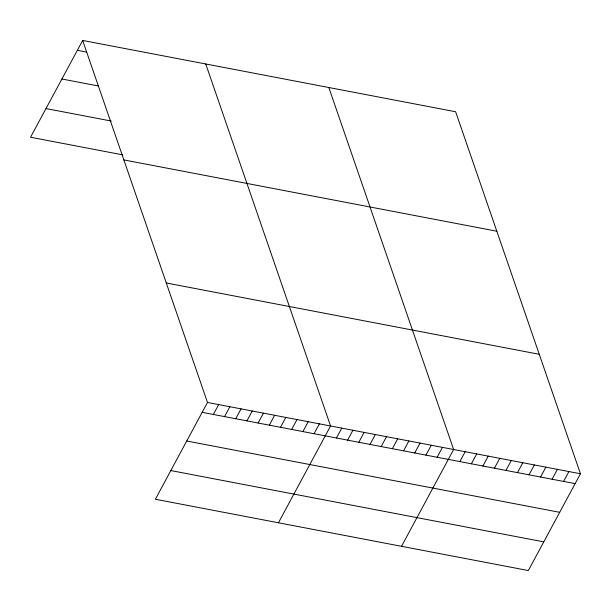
<?xml version="1.0" encoding="UTF-8"?>
<svg xmlns="http://www.w3.org/2000/svg" width="611" height="611" viewBox="0 0 611 611"><rect width="100%" height="100%" fill="white"/><g stroke="black" fill="none" stroke-linecap="round" stroke-linejoin="round"><path stroke-width="0.92" d="M82.668 40.448L207.488 402.45L155.37 499.248L528.332 570.552L580.45 473.762L455.63 111.752L82.668 40.448L30.55 137.238L122.857 154.889M213.361 414.464L218.677 404.589M224.55 416.603L229.866 406.727M235.739 418.741L241.055 408.866M246.928 420.88L252.244 411.004M258.117 423.018L263.433 413.143M269.306 425.164L274.622 415.281M280.495 427.303L285.811 417.428M291.684 429.441L296.999 419.566M302.873 431.58L308.188 421.705M314.062 433.718L319.377 423.843M278.448 522.779L330.566 425.982L205.747 63.979M336.44 437.995L341.755 428.12M347.628 440.134L352.944 430.259M358.817 442.272L364.133 432.397M370.006 444.418L375.322 434.536M381.195 446.557L386.511 436.682M392.384 448.695L397.7 438.82M403.573 450.834L408.889 440.959M414.762 452.972L420.078 443.097M425.951 455.111L431.267 445.236M437.14 457.249L442.456 447.374M401.526 546.31L453.645 449.513L328.825 87.51M459.854 461.595L465.17 451.72M471.379 463.795L476.702 453.92M482.911 466.002L488.227 456.127M494.436 468.209L499.752 458.334M505.961 470.409L511.285 460.534M517.494 472.616L522.81 462.741M529.019 474.816L534.335 464.94M540.552 477.023L545.867 467.148M552.077 479.23L557.392 469.355M563.602 481.43L568.925 471.555M77.353 50.323L86.678 52.103M61.91 79.002L98.272 85.96M45.993 108.559L111.263 121.039M123.857 159.906L496.819 231.218M166.299 282.985L539.261 354.296M207.488 402.45L580.45 473.762M202.172 412.326L575.134 483.637M186.722 441.012L559.691 512.316M170.813 470.562L543.775 541.873"/></g></svg>
